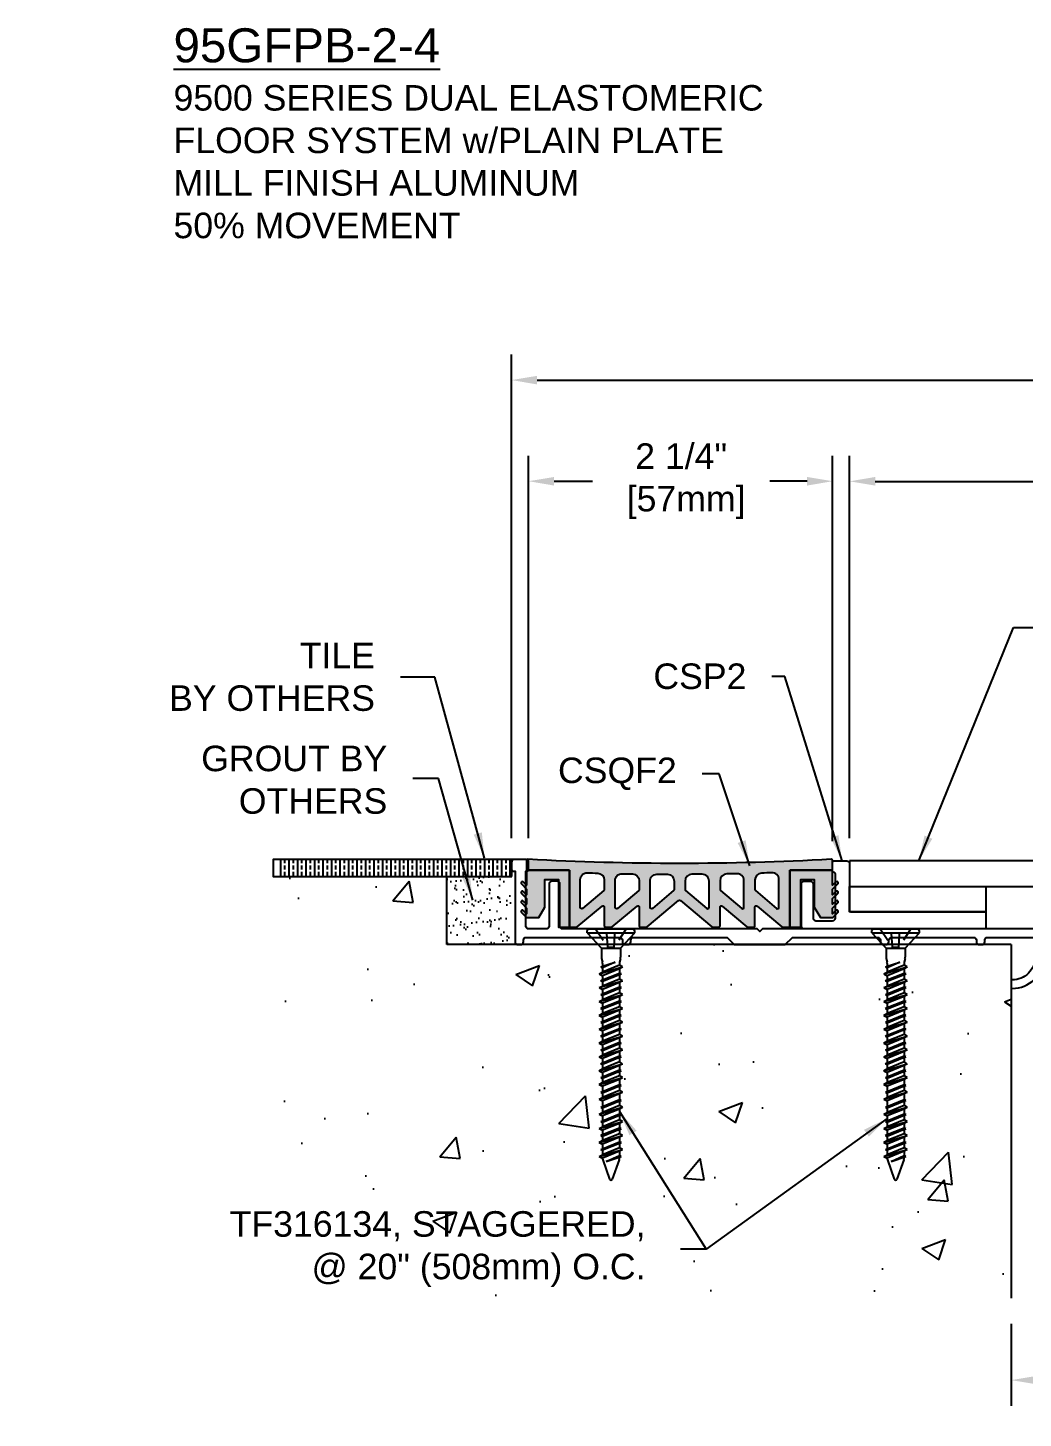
# Model space of a CAD drawing. Header units: inches. Extents: x -0.2 to 36.7, y -2.2 to 8.1.
# Drawn here: x -0.23 to 7.08, y -2.08 to 8.14 of the extents above; entities that cross this region are included whole.
import ezdxf

# ---------------------------------------------------------------- set-up
doc = ezdxf.new("R2010")
doc.units = ezdxf.units.IN
doc.header["$MEASUREMENT"] = 0
doc.linetypes.add('DASHED', pattern=[0.75, 0.5, -0.25])
for name, color, linetype in [('anchors', 4, 'Continuous'), ('conditions', 1, 'Continuous'), ('dimensions', 3, 'Continuous'), ('Filler', 2, 'Continuous'), ('METALS', 7, 'Continuous'), ('text', 2, 'Continuous')]:
    doc.layers.add(name, color=color, linetype=linetype)
doc.styles.add('ARIAL', font='arial.ttf')
doc.dimstyles.new('Arial', dxfattribs={"dimtxt": 0.1875, "dimasz": 0.1875, "dimexe": 0.1875, "dimexo": 0.1875, "dimgap": 0.1875, "dimtad": 0, "dimtih": 1, "dimtoh": 1, "dimdec": 4, "dimzin": 0, "dimdsep": 46, "dimlunit": 4, "dimtxsty": 'ARIAL', "dimcen": 0.09, "dimadec": 0, "dimazin": 0, "dimtfac": 1, "dimtdec": 4, "dimtofl": 0, "dimtmove": 0, "dimatfit": 3, "dimfxl": 0, "dimfrac": 2, "dimtolj": 1, "dimtzin": 0, "dimarcsym": 0})

# ---------------------------------------------------------------- blocks, each defined once
blk = doc.blocks.new('*D1')
at = {"layer": 'DEFPOINTS', "color": 0}
for p in [(12.181, 4.806), (5.806, 1.998), (12.181, 1.893)]:
    blk.add_point(p, dxfattribs=at)
at = {"layer": 'dimensions', "color": 0, "lineweight": -2}
for p, q in [((5.806, 2.185), (5.806, 4.994)), ((12.181, 2.08), (12.181, 4.994)), ((5.994, 4.806), (8.269, 4.806)), ((11.994, 4.806), (9.719, 4.806))]:
    blk.add_line(p, q, dxfattribs=at)
at = {"layer": 'dimensions', "color": 0}
for points in [[(5.994, 4.838), (5.994, 4.775), (5.806, 4.806)], [(11.994, 4.838), (11.994, 4.775), (12.181, 4.806)]]:
    blk.add_solid(points, dxfattribs=at)
at = {"layer": 'dimensions', "color": 0, "insert": (8.994, 4.806), "char_height": 0.1875, "attachment_point": 5, "style": 'ARIAL'}
blk.add_mtext('\\A1;6 3/8"\\P [162mm]', dxfattribs=at)
blk = doc.blocks.new('*D2')
at = {"layer": 'DEFPOINTS', "color": 0}
for p in [(14.666, 5.55), (3.321, 1.998), (14.666, 1.998)]:
    blk.add_point(p, dxfattribs=at)
at = {"layer": 'dimensions', "color": 0, "lineweight": -2}
for p, q in [((3.321, 2.185), (3.321, 5.737)), ((14.666, 2.185), (14.666, 5.737)), ((3.509, 5.55), (8.269, 5.55)), ((14.479, 5.55), (9.719, 5.55))]:
    blk.add_line(p, q, dxfattribs=at)
at = {"layer": 'dimensions', "color": 0}
for points in [[(3.509, 5.581), (3.509, 5.518), (3.321, 5.55)], [(14.479, 5.581), (14.479, 5.518), (14.666, 5.55)]]:
    blk.add_solid(points, dxfattribs=at)
at = {"layer": 'dimensions', "color": 0, "insert": (8.994, 5.55), "char_height": 0.1875, "attachment_point": 5, "style": 'ARIAL'}
blk.add_mtext('\\A1;11 3/8"\\P [288mm]', dxfattribs=at)
blk = doc.blocks.new('*D4')
at = {"layer": 'DEFPOINTS', "color": 0}
for p in [(6.994, -1.196), (10.994, -1.196), (10.994, -1.797)]:
    blk.add_point(p, dxfattribs=at)
at = {"layer": 'dimensions', "color": 0, "lineweight": -2}
for p, q in [((6.994, -1.383), (6.994, -1.985)), ((10.994, -1.383), (10.994, -1.985)), ((7.181, -1.797), (8.269, -1.797)), ((10.806, -1.797), (9.719, -1.797))]:
    blk.add_line(p, q, dxfattribs=at)
at = {"layer": 'dimensions', "color": 0}
for points in [[(7.181, -1.766), (7.181, -1.828), (6.994, -1.797)], [(10.806, -1.766), (10.806, -1.828), (10.994, -1.797)]]:
    blk.add_solid(points, dxfattribs=at)
at = {"layer": 'dimensions', "color": 0, "insert": (8.994, -1.797), "char_height": 0.1875, "attachment_point": 5, "style": 'ARIAL'}
blk.add_mtext('\\A1;4"\\P [102mm]', dxfattribs=at)
blk = doc.blocks.new('*D5')
at = {"layer": 'DEFPOINTS', "color": 0}
for p in [(5.681, 4.807), (3.446, 1.998), (5.681, 1.975)]:
    blk.add_point(p, dxfattribs=at)
at = {"layer": 'dimensions', "color": 0, "lineweight": -2}
for p, q in [((3.446, 2.185), (3.446, 4.994)), ((5.681, 2.163), (5.681, 4.994)), ((3.634, 4.807), (3.916, 4.807)), ((5.494, 4.807), (5.22, 4.807))]:
    blk.add_line(p, q, dxfattribs=at)
at = {"layer": 'dimensions', "color": 0}
for points in [[(3.634, 4.838), (3.634, 4.775), (3.446, 4.807)], [(5.494, 4.838), (5.494, 4.775), (5.681, 4.807)]]:
    blk.add_solid(points, dxfattribs=at)
at = {"layer": 'dimensions', "color": 0, "insert": (4.568, 4.807), "char_height": 0.1875, "attachment_point": 5, "style": 'ARIAL'}
blk.add_mtext('\\A1;2 1/4"\\P [57mm]', dxfattribs=at)
blk = doc.blocks.new('csp2')
blk.add_lwpolyline([(0, 0.33, -0.414214), (0.02, 0.35), (0.066, 0.35, -0.414214), (0.086, 0.33), (0.086, 0.08, 0.414214), (0.106, 0.06), (0.23, 0.06, 0.414214), (0.25, 0.08), (0.25, 0.405, 0.414214), (0.24, 0.415, -0.414214), (0.23, 0.425), (0.23, 0.49, -0.414214), (0.24, 0.5), (0.335, 0.5, -0.414214), (0.355, 0.48), (0.355, 0.135, 0.414214), (0.365, 0.125), (1.355, 0.125), (1.355, 0), (0.335, 0), (0.02, 0, -0.414214), (0, 0.02)], format="xyb", close=True)
blk = doc.blocks.new('A$C63CB1885')
for p, q in [((-0.176, 0), (-0.175, 0.018)), ((-0.176, 0), (0.176, 0)), ((-0.176, 0), (-0.07, -0.113)), ((-0.163, 0.029), (0.163, 0.029)), ((0.07, -0.113), (0.176, 0)), ((0.176, 0), (0.175, 0.018)), ((-0.07, -0.113), (0.07, -0.113)), ((-0.07, -0.113), (-0.07, -0.18)), ((-0.069, -0.189), (-0.063, -0.215)), ((0.069, -0.189), (0.063, -0.215)), ((0.07, -0.113), (0.07, -0.18)), ((-0.086, -0.302), (0.086, -0.251)), ((-0.086, -0.302), (-0.062, -0.289)), ((-0.086, -0.302), (-0.062, -0.315)), ((-0.074, -0.251), (0.032, -0.215)), ((-0.074, -0.251), (-0.062, -0.245)), ((-0.074, -0.251), (-0.062, -0.257)), ((-0.074, -0.353), (0.074, -0.302)), ((-0.062, -0.245), (0.032, -0.215)), ((0.032, -0.215), (-0.062, -0.257)), ((-0.062, -0.225), (-0.062, -0.245)), ((0.062, -0.238), (-0.062, -0.289)), ((-0.062, -0.257), (-0.062, -0.289)), ((0.062, -0.264), (-0.062, -0.315)), ((-0.062, -0.346), (0.062, -0.296)), ((0.062, -0.225), (0.062, -0.238)), ((0.086, -0.251), (0.062, -0.238)), ((0.086, -0.251), (0.062, -0.264)), ((0.062, -0.264), (0.062, -0.296)), ((0.074, -0.302), (0.062, -0.296)), ((0.074, -0.302), (0.062, -0.308)), ((-0.086, -0.403), (0.086, -0.353)), ((-0.086, -0.403), (-0.062, -0.391)), ((-0.086, -0.403), (-0.062, -0.416)), ((-0.074, -0.353), (-0.062, -0.346)), ((-0.074, -0.353), (-0.062, -0.359)), ((-0.074, -0.454), (0.074, -0.403)), ((0.062, -0.308), (-0.062, -0.359)), ((-0.062, -0.315), (-0.062, -0.346)), ((0.062, -0.34), (-0.062, -0.391)), ((-0.062, -0.359), (-0.062, -0.391)), ((0.062, -0.366), (-0.062, -0.416)), ((-0.062, -0.448), (0.062, -0.397)), ((0.062, -0.308), (0.062, -0.34)), ((0.086, -0.353), (0.062, -0.34)), ((0.086, -0.353), (0.062, -0.366)), ((0.062, -0.366), (0.062, -0.397)), ((0.074, -0.403), (0.062, -0.397)), ((0.074, -0.403), (0.062, -0.41)), ((-0.086, -0.505), (0.086, -0.454)), ((-0.086, -0.505), (-0.062, -0.492)), ((-0.086, -0.505), (-0.062, -0.518)), ((-0.074, -0.454), (-0.062, -0.448)), ((-0.074, -0.454), (-0.062, -0.46)), ((-0.074, -0.556), (0.074, -0.505)), ((0.062, -0.41), (-0.062, -0.46)), ((-0.062, -0.416), (-0.062, -0.448)), ((0.062, -0.441), (-0.062, -0.492)), ((-0.062, -0.46), (-0.062, -0.492)), ((0.062, -0.467), (-0.062, -0.518)), ((-0.062, -0.55), (0.062, -0.499)), ((0.062, -0.41), (0.062, -0.441)), ((0.086, -0.454), (0.062, -0.441)), ((0.086, -0.454), (0.062, -0.467)), ((0.062, -0.467), (0.062, -0.499)), ((0.074, -0.505), (0.062, -0.499)), ((0.074, -0.505), (0.062, -0.511)), ((-0.086, -0.607), (0.086, -0.556)), ((-0.086, -0.607), (-0.062, -0.594)), ((-0.086, -0.607), (-0.062, -0.619)), ((-0.074, -0.556), (-0.062, -0.55)), ((-0.074, -0.556), (-0.062, -0.562)), ((-0.074, -0.657), (0.074, -0.607)), ((0.062, -0.511), (-0.062, -0.562)), ((-0.062, -0.518), (-0.062, -0.55)), ((0.062, -0.543), (-0.062, -0.594)), ((-0.062, -0.562), (-0.062, -0.594)), ((0.062, -0.569), (-0.062, -0.619)), ((-0.062, -0.651), (0.062, -0.6)), ((0.062, -0.613), (-0.062, -0.664)), ((0.062, -0.511), (0.062, -0.543)), ((0.086, -0.556), (0.062, -0.543)), ((0.086, -0.556), (0.062, -0.569)), ((0.062, -0.569), (0.062, -0.6)), ((0.074, -0.607), (0.062, -0.6)), ((0.074, -0.607), (0.062, -0.613)), ((0.062, -0.613), (0.062, -0.644)), ((-0.086, -0.708), (0.086, -0.657)), ((-0.086, -0.708), (-0.062, -0.695)), ((-0.086, -0.708), (-0.062, -0.721)), ((-0.074, -0.657), (-0.062, -0.651)), ((-0.074, -0.657), (-0.062, -0.664)), ((-0.074, -0.759), (0.074, -0.708)), ((-0.062, -0.619), (-0.062, -0.651)), ((0.062, -0.644), (-0.062, -0.695)), ((-0.062, -0.664), (-0.062, -0.695)), ((0.062, -0.67), (-0.062, -0.721)), ((-0.062, -0.753), (0.062, -0.702)), ((0.062, -0.714), (-0.062, -0.765)), ((0.086, -0.657), (0.062, -0.644)), ((0.086, -0.657), (0.062, -0.67)), ((0.062, -0.67), (0.062, -0.702)), ((0.074, -0.708), (0.062, -0.702)), ((0.074, -0.708), (0.062, -0.714)), ((0.062, -0.714), (0.062, -0.746)), ((-0.086, -0.81), (0.086, -0.759)), ((-0.086, -0.81), (-0.062, -0.797)), ((-0.086, -0.81), (-0.062, -0.823)), ((-0.074, -0.759), (-0.062, -0.753)), ((-0.074, -0.759), (-0.062, -0.765)), ((-0.074, -0.86), (0.074, -0.81)), ((-0.062, -0.721), (-0.062, -0.753)), ((0.062, -0.746), (-0.062, -0.797)), ((-0.062, -0.765), (-0.062, -0.797)), ((0.062, -0.772), (-0.062, -0.823)), ((-0.062, -0.854), (0.062, -0.804)), ((0.062, -0.816), (-0.062, -0.867)), ((0.086, -0.759), (0.062, -0.746)), ((0.086, -0.759), (0.062, -0.772)), ((0.062, -0.772), (0.062, -0.804)), ((0.074, -0.81), (0.062, -0.804)), ((0.074, -0.81), (0.062, -0.816)), ((0.062, -0.816), (0.062, -0.848)), ((-0.086, -0.911), (0.086, -0.86)), ((-0.086, -0.911), (-0.062, -0.898)), ((-0.086, -0.911), (-0.062, -0.924)), ((-0.074, -0.86), (-0.062, -0.854)), ((-0.074, -0.86), (-0.062, -0.867)), ((-0.074, -0.962), (0.074, -0.911)), ((-0.062, -0.823), (-0.062, -0.854)), ((0.062, -0.848), (-0.062, -0.898)), ((-0.062, -0.867), (-0.062, -0.898)), ((0.062, -0.873), (-0.062, -0.924)), ((-0.062, -0.956), (0.062, -0.905)), ((0.062, -0.917), (-0.062, -0.968)), ((0.086, -0.86), (0.062, -0.848)), ((0.086, -0.86), (0.062, -0.873)), ((0.062, -0.873), (0.062, -0.905)), ((0.074, -0.911), (0.062, -0.905)), ((0.074, -0.911), (0.062, -0.917)), ((0.062, -0.917), (0.062, -0.949)), ((-0.086, -1.013), (0.086, -0.962)), ((-0.086, -1.013), (-0.062, -1)), ((-0.086, -1.013), (-0.062, -1.026)), ((-0.074, -0.962), (-0.062, -0.956)), ((-0.074, -0.962), (-0.062, -0.968)), ((-0.074, -1.064), (0.074, -1.013)), ((-0.062, -0.924), (-0.062, -0.956)), ((0.062, -0.949), (-0.062, -1)), ((-0.062, -0.968), (-0.062, -1)), ((0.062, -0.975), (-0.062, -1.026)), ((-0.062, -1.057), (0.062, -1.007)), ((0.062, -1.019), (-0.062, -1.07)), ((0.086, -0.962), (0.062, -0.949)), ((0.086, -0.962), (0.062, -0.975)), ((0.062, -0.975), (0.062, -1.007)), ((0.074, -1.013), (0.062, -1.007)), ((0.074, -1.013), (0.062, -1.019)), ((0.062, -1.019), (0.062, -1.051)), ((-0.086, -1.114), (0.086, -1.064)), ((-0.086, -1.114), (-0.062, -1.101)), ((-0.086, -1.114), (-0.062, -1.127)), ((-0.074, -1.064), (-0.062, -1.057)), ((-0.074, -1.064), (-0.062, -1.07)), ((-0.074, -1.171), (0.074, -1.121)), ((-0.062, -1.026), (-0.062, -1.057)), ((0.062, -1.051), (-0.062, -1.101)), ((-0.062, -1.07), (-0.062, -1.101)), ((0.062, -1.077), (-0.062, -1.127)), ((-0.062, -1.165), (0.062, -1.115)), ((0.086, -1.064), (0.062, -1.051)), ((0.086, -1.064), (0.062, -1.077)), ((0.062, -1.077), (0.062, -1.115)), ((0.074, -1.121), (0.062, -1.115)), ((0.074, -1.121), (0.062, -1.127)), ((-0.086, -1.222), (0.086, -1.171)), ((-0.086, -1.222), (-0.062, -1.209)), ((-0.086, -1.222), (-0.062, -1.235)), ((-0.074, -1.171), (-0.062, -1.165)), ((-0.074, -1.171), (-0.062, -1.178)), ((0.062, -1.127), (-0.062, -1.178)), ((-0.062, -1.127), (-0.062, -1.165)), ((0.062, -1.159), (-0.062, -1.209)), ((-0.062, -1.178), (-0.062, -1.209)), ((0.062, -1.184), (-0.062, -1.235)), ((-0.062, -1.275), (0.062, -1.225)), ((0.062, -1.127), (0.062, -1.159)), ((0.086, -1.171), (0.062, -1.159)), ((0.086, -1.171), (0.062, -1.184)), ((0.062, -1.184), (0.062, -1.225)), ((0.074, -1.231), (0.062, -1.225)), ((-0.086, -1.332), (0.086, -1.282)), ((-0.086, -1.332), (-0.062, -1.319)), ((-0.074, -1.282), (0.074, -1.231)), ((-0.074, -1.282), (-0.062, -1.275)), ((-0.074, -1.282), (-0.062, -1.288)), ((-0.062, -1.235), (-0.062, -1.275)), ((0.062, -1.237), (-0.062, -1.288)), ((0.062, -1.269), (-0.062, -1.319)), ((-0.062, -1.288), (-0.062, -1.319)), ((0.062, -1.295), (-0.062, -1.345)), ((0.074, -1.231), (0.062, -1.237)), ((0.062, -1.237), (0.062, -1.269)), ((0.086, -1.282), (0.062, -1.269)), ((0.086, -1.282), (0.062, -1.295)), ((0.062, -1.295), (0.062, -1.33)), ((-0.086, -1.332), (-0.062, -1.345)), ((-0.086, -1.438), (0.086, -1.387)), ((-0.086, -1.438), (-0.062, -1.425)), ((-0.074, -1.387), (0.074, -1.336)), ((-0.074, -1.387), (-0.062, -1.381)), ((-0.074, -1.387), (-0.062, -1.393)), ((-0.062, -1.381), (0.062, -1.33)), ((0.062, -1.343), (-0.062, -1.393)), ((-0.062, -1.345), (-0.062, -1.381)), ((0.062, -1.374), (-0.062, -1.425)), ((-0.062, -1.393), (-0.062, -1.425)), ((0.062, -1.4), (-0.062, -1.451)), ((0.074, -1.336), (0.062, -1.33)), ((0.074, -1.336), (0.062, -1.343)), ((0.062, -1.343), (0.062, -1.374)), ((0.086, -1.387), (0.062, -1.374)), ((0.086, -1.387), (0.062, -1.4)), ((0.062, -1.4), (0.062, -1.433)), ((-0.086, -1.438), (-0.062, -1.451)), ((-0.086, -1.54), (0.086, -1.489)), ((-0.086, -1.54), (-0.062, -1.527)), ((-0.074, -1.489), (0.074, -1.439)), ((-0.074, -1.489), (-0.062, -1.483)), ((-0.074, -1.489), (-0.062, -1.496)), ((-0.062, -1.483), (0.062, -1.433)), ((0.062, -1.445), (-0.062, -1.496)), ((-0.062, -1.451), (-0.062, -1.483)), ((0.062, -1.477), (-0.062, -1.527)), ((-0.062, -1.496), (-0.062, -1.527)), ((0.062, -1.502), (-0.062, -1.553)), ((0.074, -1.439), (0.062, -1.433)), ((0.074, -1.439), (0.062, -1.445)), ((0.062, -1.445), (0.062, -1.477)), ((0.086, -1.489), (0.062, -1.477)), ((0.086, -1.489), (0.062, -1.502)), ((0.062, -1.502), (0.062, -1.535)), ((-0.086, -1.54), (-0.062, -1.553)), ((-0.086, -1.643), (0.086, -1.592)), ((-0.086, -1.643), (-0.062, -1.63)), ((-0.074, -1.592), (0.074, -1.541)), ((-0.074, -1.592), (-0.062, -1.586)), ((-0.074, -1.592), (-0.062, -1.598)), ((-0.062, -1.586), (0.062, -1.535)), ((0.062, -1.547), (-0.062, -1.598)), ((-0.062, -1.553), (-0.062, -1.586)), ((0.062, -1.579), (-0.062, -1.63)), ((-0.062, -1.598), (-0.062, -1.63)), ((0.062, -1.605), (-0.062, -1.655)), ((0.074, -1.541), (0.062, -1.535)), ((0.074, -1.541), (0.062, -1.547)), ((0.062, -1.547), (0.062, -1.579)), ((0.086, -1.592), (0.062, -1.579)), ((0.086, -1.592), (0.062, -1.605)), ((0.062, -1.605), (0.062, -1.652)), ((-0.086, -1.643), (-0.062, -1.655)), ((-0.06, -1.668), (-0.01, -1.81)), ((-0.034, -1.679), (0.062, -1.636)), ((-0.034, -1.679), (0.074, -1.643)), ((0.062, -1.649), (-0.034, -1.679)), ((0.06, -1.668), (0.01, -1.81)), ((0.074, -1.643), (0.062, -1.636)), ((0.074, -1.643), (0.062, -1.649))]:
    blk.add_line(p, q)
at = {"linetype": 'DASHED', "ltscale": 0.025}
for p, q in [((-0.113, 0.029), (-0.024, -0.106)), ((-0.024, -0.106), (-0.031, 0.028)), ((0.024, -0.106), (0.031, 0.029)), ((0.112, 0.029), (0.024, -0.106)), ((-0.024, -0.106), (0.024, -0.106))]:
    blk.add_line(p, q, dxfattribs=at)
for centre, radius, start, end in [((-0.163, 0.017), 0.0112, 90, 175), ((0.163, 0.017), 0.0112, 5, 90), ((-0.023, -0.18), 0.0465, 180, 191.9357), ((0.023, -0.18), 0.0465, 348.0643, 0), ((-0.109, -0.225), 0.0465, 0, 11.9357), ((0.109, -0.225), 0.0465, 168.0643, 180), ((-0.016, -1.652), 0.0465, 183.9476, 199.3058), ((0.016, -1.652), 0.0465, 340.6942, 0), ((0, -1.806), 0.0106, 204.1001, 335.8999)]:
    blk.add_arc(centre, radius, start, end)
blk = doc.blocks.new('TF316134')
blk.add_blockref('A$C63CB1885', (0, -0.0285))
blk = doc.blocks.new('CSQF2')
h = blk.add_hatch(color=256)
h.paths.add_polyline_path([(4.559, 1.888, 0.430422), (4.548, 1.898, -0.027516), (2.319, 1.898, 0.430422), (2.309, 1.888), (2.309, 1.819), (2.624, 1.819), (2.624, 1.399), (2.676, 1.399, 0.176327), (2.682, 1.401), (2.864, 1.554, -0.63707), (2.88, 1.546), (2.88, 1.409, 0.414214), (2.89, 1.399), (2.932, 1.399, 0.176327), (2.939, 1.401), (3.121, 1.554, -0.63707), (3.137, 1.546), (3.137, 1.409, 0.414214), (3.147, 1.399), (3.189, 1.399, 0.176327), (3.195, 1.401), (3.427, 1.596, -0.36397), (3.44, 1.596), (3.672, 1.401, 0.176327), (3.679, 1.399), (3.721, 1.399, 0.414214), (3.731, 1.409), (3.731, 1.546, -0.63707), (3.747, 1.554), (3.929, 1.401, 0.176327), (3.935, 1.399), (3.977, 1.399, 0.414214), (3.987, 1.409), (3.987, 1.546, -0.63707), (4.004, 1.554), (4.186, 1.401, 0.176327), (4.192, 1.399), (4.244, 1.399), (4.244, 1.819), (4.559, 1.819)])
h.paths.add_polyline_path([(3.267, 1.788, 0.000939), (3.344, 1.788, -0.412919), (3.394, 1.738), (3.394, 1.676, -0.221695), (3.39, 1.669), (3.234, 1.537, -0.63707), (3.217, 1.545), (3.217, 1.738, -0.416611)], flags=16)
h.paths.add_polyline_path([(3.137, 1.74), (3.137, 1.676, -0.221695), (3.134, 1.669), (2.977, 1.537, -0.63707), (2.96, 1.545), (2.96, 1.742, -0.420307), (3.012, 1.792, 0.000939), (3.088, 1.79, -0.409242)], flags=16)
h.paths.add_polyline_path([(3.524, 1.788, 0.000939), (3.6, 1.788, -0.416611), (3.651, 1.738), (3.651, 1.545, -0.63707), (3.634, 1.537), (3.478, 1.669, -0.221695), (3.474, 1.676), (3.474, 1.738, -0.412919)], flags=16)
h.paths.add_polyline_path([(2.88, 1.746), (2.88, 1.676, -0.221695), (2.877, 1.669), (2.72, 1.537, -0.63707), (2.704, 1.545), (2.704, 1.749, -0.424014), (2.756, 1.799, 0.000939), (2.832, 1.796, -0.405574)], flags=16)
h.paths.add_polyline_path([(3.78, 1.79, 0.000939), (3.856, 1.792, -0.420307), (3.907, 1.742), (3.907, 1.545, -0.63707), (3.891, 1.537), (3.734, 1.669, -0.221695), (3.731, 1.676), (3.731, 1.74, -0.409242)], flags=16)
h.paths.add_polyline_path([(4.036, 1.796, 0.000939), (4.112, 1.799, -0.424014), (4.164, 1.749), (4.164, 1.545, -0.63707), (4.147, 1.537), (3.991, 1.669, -0.221695), (3.987, 1.676), (3.987, 1.746, -0.405574)], flags=16)
h.paths.add_polyline_path([(2.624, 1.819), (2.309, 1.819), (2.309, 1.707), (2.285, 1.731, 0.414214), (2.271, 1.731, 0.414214), (2.271, 1.717), (2.309, 1.679), (2.309, 1.637), (2.285, 1.661, 0.414214), (2.271, 1.661, 0.414214), (2.271, 1.647), (2.309, 1.609), (2.309, 1.567), (2.285, 1.591, 0.414214), (2.271, 1.591, 0.414214), (2.271, 1.577), (2.309, 1.539), (2.309, 1.497), (2.285, 1.521, 0.414214), (2.271, 1.521, 0.414214), (2.271, 1.507), (2.306, 1.472, 0.198912), (2.313, 1.469), (2.399, 1.469), (2.444, 1.547), (2.444, 1.749), (2.544, 1.749), (2.544, 1.399), (2.624, 1.399)])
h.paths.add_polyline_path([(4.324, 1.749), (4.424, 1.749), (4.424, 1.547), (4.469, 1.469), (4.555, 1.469, 0.198912), (4.562, 1.472), (4.597, 1.507, 0.414214), (4.597, 1.521, 0.414214), (4.583, 1.521), (4.559, 1.497), (4.559, 1.539), (4.597, 1.577, 0.414214), (4.597, 1.591, 0.414214), (4.583, 1.591), (4.559, 1.567), (4.559, 1.609), (4.597, 1.647, 0.414214), (4.597, 1.661, 0.414214), (4.583, 1.661), (4.559, 1.637), (4.559, 1.679), (4.597, 1.717, 0.414214), (4.597, 1.731, 0.414214), (4.583, 1.731), (4.559, 1.707), (4.559, 1.819), (4.244, 1.819), (4.244, 1.399), (4.324, 1.399)])
for p, q in [((2.309, 1.819), (2.624, 1.819)), ((2.624, 1.819), (2.309, 1.819)), ((2.624, 1.819), (2.624, 1.399)), ((2.624, 1.399), (2.624, 1.819)), ((4.244, 1.819), (4.244, 1.399)), ((4.559, 1.819), (4.244, 1.819)), ((4.244, 1.819), (4.559, 1.819)), ((4.244, 1.399), (4.244, 1.819))]:
    blk.add_line(p, q)
for points in [[(2.89, 1.399), (2.932, 1.399, 0.176327), (2.939, 1.401), (3.121, 1.554, -0.63707), (3.137, 1.546), (3.137, 1.409, 0.414214), (3.147, 1.399), (3.189, 1.399, 0.176327), (3.195, 1.401), (3.427, 1.596, -0.36397), (3.44, 1.596), (3.672, 1.401, 0.176327), (3.679, 1.399), (3.721, 1.399, 0.414214), (3.731, 1.409), (3.731, 1.546, -0.63707), (3.747, 1.554), (3.929, 1.401, 0.176327), (3.935, 1.399), (3.977, 1.399, 0.414214), (3.987, 1.409), (3.987, 1.546, -0.63707), (4.004, 1.554), (4.186, 1.401, 0.176327), (4.192, 1.399), (4.244, 1.399), (4.324, 1.399), (4.324, 1.749), (4.424, 1.749), (4.424, 1.547), (4.469, 1.469), (4.555, 1.469, 0.198912), (4.562, 1.472), (4.597, 1.507, 0.414214), (4.597, 1.521, 0.414214), (4.583, 1.521), (4.559, 1.497), (4.559, 1.539), (4.597, 1.577, 0.414214), (4.597, 1.591, 0.414214), (4.583, 1.591), (4.559, 1.567), (4.559, 1.609), (4.597, 1.647, 0.414214), (4.597, 1.661, 0.414214), (4.583, 1.661), (4.559, 1.637), (4.559, 1.679), (4.597, 1.717, 0.414214), (4.597, 1.731, 0.414214), (4.583, 1.731), (4.559, 1.707), (4.559, 1.819), (4.559, 1.888, 0.430422), (4.548, 1.898, -0.027516), (2.319, 1.898, 0.430422), (2.309, 1.888), (2.309, 1.819), (2.309, 1.707), (2.285, 1.731, 0.414214), (2.271, 1.731, 0.414214), (2.271, 1.717), (2.309, 1.679), (2.309, 1.637), (2.285, 1.661, 0.414214), (2.271, 1.661, 0.414214), (2.271, 1.647), (2.309, 1.609), (2.309, 1.567), (2.285, 1.591, 0.414214), (2.271, 1.591, 0.414214), (2.271, 1.577), (2.309, 1.539), (2.309, 1.497), (2.285, 1.521, 0.414214), (2.271, 1.521, 0.414214), (2.271, 1.507), (2.306, 1.472, 0.198912), (2.313, 1.469), (2.399, 1.469), (2.444, 1.547), (2.444, 1.749), (2.544, 1.749), (2.544, 1.399), (2.624, 1.399), (2.676, 1.399, 0.176327), (2.682, 1.401), (2.864, 1.554, -0.63707), (2.88, 1.546), (2.88, 1.409, 0.414214)], [(2.88, 1.676, -0.221695), (2.877, 1.669), (2.72, 1.537, -0.63707), (2.704, 1.545), (2.704, 1.749, -0.424014), (2.756, 1.799, 0.000939), (2.832, 1.796, -0.405574), (2.88, 1.746)], [(3.137, 1.74), (3.137, 1.676, -0.221695), (3.134, 1.669), (2.977, 1.537, -0.63707), (2.96, 1.545), (2.96, 1.742, -0.420307), (3.012, 1.792, 0.000939), (3.088, 1.79, -0.409242)], [(3.394, 1.738), (3.394, 1.676, -0.221695), (3.39, 1.669), (3.234, 1.537, -0.63707), (3.217, 1.545), (3.217, 1.738, -0.416611), (3.267, 1.788, 0.000939), (3.344, 1.788, -0.412919)], [(3.474, 1.738), (3.474, 1.676, 0.221695), (3.478, 1.669), (3.634, 1.537, 0.63707), (3.651, 1.545), (3.651, 1.738, 0.416611), (3.6, 1.788, -0.000939), (3.524, 1.788, 0.412919)], [(3.78, 1.79, 0.409242), (3.731, 1.74), (3.731, 1.676, 0.221695), (3.734, 1.669), (3.891, 1.537, 0.63707), (3.907, 1.545), (3.907, 1.742, 0.420307), (3.856, 1.792, -0.000939)], [(3.987, 1.746), (3.987, 1.676, 0.221695), (3.991, 1.669), (4.147, 1.537, 0.63707), (4.164, 1.545), (4.164, 1.749, 0.424014), (4.112, 1.799, -0.000939), (4.036, 1.796, 0.405574)]]:
    blk.add_lwpolyline(points, format="xyb", close=True)
blk = doc.blocks.new('95201g')
blk.add_lwpolyline([(-1.772, -0.015), (-1.772, -0.002, -0.414214), (-1.752, 0.018), (-1.065, 0.018, -0.414214), (-1.045, -0.002), (-1.045, -0.015, 0.414214), (-1.025, -0.035), (-1.003, -0.035, 0.414214), (-0.983, -0.015), (-0.983, -0.002, -0.414214), (-0.963, 0.018), (-0.275, 0.018), (-0.222, -0.035), (0.152, -0.035), (0.205, 0.018), (0.832, 0.018, -0.414214), (0.852, -0.002), (0.852, -0.015, 0.414214), (0.872, -0.035), (0.894, -0.035, 0.414214), (0.914, -0.015), (0.914, -0.002, -0.414214), (0.934, 0.018), (1.537, 0.018, -0.414214), (1.557, -0.002), (1.557, -0.015, 0.414214), (1.577, -0.035), (1.599, -0.035, 0.414214), (1.619, -0.015), (1.619, -0.002, -0.414214), (1.639, 0.018), (1.969, 0.018, -0.414214), (1.989, -0.002), (1.989, -0.127, -0.414214), (1.821, -0.295), (1.813, -0.295), (1.813, -0.357), (1.821, -0.357, 0.414214), (2.051, -0.127), (2.051, -0.002, -0.414214), (2.071, 0.018), (2.306, 0.018, -0.414214), (2.326, -0.002), (2.326, -0.295, 0.414214), (2.387, -0.357), (2.388, -0.357), (2.388, 0.06, 0.414214), (2.368, 0.08), (-0.015, 0.08), (-0.035, 0.06), (-0.055, 0.08), (-1.484, 0.08, -0.414214), (-1.504, 0.1), (-1.504, 0.41, 0.414214), (-1.524, 0.43), (-1.564, 0.43, 0.414214), (-1.584, 0.41), (-1.584, 0.1, -0.414214), (-1.604, 0.08), (-1.734, 0.08, -0.414214), (-1.754, 0.1), (-1.754, 0.505), (-1.744, 0.505, 0.414214), (-1.734, 0.515), (-1.734, 0.57, 0.414214), (-1.754, 0.59), (-1.839, 0.59, 0.414214), (-1.859, 0.57), (-1.859, 0.515, 0.414214), (-1.849, 0.505), (-1.834, 0.505), (-1.834, -0.015, 0.414214), (-1.814, -0.035), (-1.792, -0.035, 0.414214)], format="xyb", close=True)

msp = doc.modelspace()

# ---------------------------------------------------------------- hatches: boundary and pattern name
at = {"layer": 'conditions'}
h = msp.add_hatch(dxfattribs=at)
h.set_pattern_fill('ANSI33', color=256, scale=0.25, angle=45, style=0)
h.set_pattern_definition([(90, (1.499094, 3e-05), (-0.0625, 1e-17), []), (90, (1.530344, 0.03128), (-0.0625, 1e-17), [0.03125, -0.015625])])
h.paths.add_polyline_path([(1.60577, 2.02788), (1.60577, 1.90288), (3.31741, 1.90288), (3.31741, 2.00788, -0.41421356), (3.33741, 2.02788)])
h = msp.add_hatch(dxfattribs=at)
h.set_pattern_fill('AR-CONC', color=256, scale=0.25, style=0)
h.set_pattern_definition([(50, (1, 0), (1.79315, -0.15688), [0.1875, -2.0625]), (355, (1, 0), (-0.3469, 1.8805), [0.15, -1.65]), (100.45, (1.1494, -0.013), (1.44627, 1.7236), [0.15935, -1.75286]), (46.184, (1, 0.5), (2.6681, -0.4138), [0.28125, -3.09375]), (96.636, (1.2223, 0.4655), (2.3367, 2.4353), [0.239, -2.6293]), (351.184, (1, 0.5), (2.3367, 2.4353), [0.225, -2.475]), (21, (1.25, 0.375), (1.49227, -1.00655), [0.1875, -2.0625]), (326, (1.25, 0.375), (0.6083, 1.8129), [0.15, -1.65]), (71.45, (1.3744, 0.2911), (2.10056, 0.80633), [0.15935, -1.75286]), (37.5, (1, 0), (0.0304, 0.832235), [0, -1.63, 0, -1.675, 0, -1.65625]), (7.5, (1, 0), (0.65767, 0.98603), [0, -0.955, 0, -1.5925, 0, -0.63125]), (327.5, (0.4425, 0), (1.334556, -0.05639), [0, -0.625, 0, -1.95, 0, -2.5875]), (317.5, (0.1925, 0), (1.45797, 0.25026), [0, -0.8125, 0, -1.295, 0, -1.8375])])
h.paths.add_polyline_path([(6.0801, -0.15503), (6.05811, -0.14319), (6.08211, -0.13027), (6.08211, -0.09858), (6.06909, -0.09156), (6.08211, -0.08625), (6.08211, -0.05386), (6.05811, -0.04093), (6.08211, -0.02801), (6.08211, 0.00369), (6.06909, 0.0107), (6.08211, 0.01601), (6.08211, 0.0484), (6.05811, 0.06133), (6.08211, 0.07425), (6.08211, 0.10595), (6.06909, 0.11296), (6.08211, 0.11827), (6.08211, 0.15404), (6.05811, 0.16696), (6.08211, 0.17989), (6.08211, 0.21158), (6.06909, 0.21859), (6.08211, 0.22391), (6.08211, 0.26417), (6.05811, 0.27709), (6.08211, 0.29001), (6.08211, 0.32171), (6.06909, 0.32872), (6.08211, 0.33403), (6.08211, 0.37205), (6.05811, 0.38497), (6.08211, 0.3979), (6.08211, 0.42959), (6.06909, 0.4366), (6.08211, 0.44191), (6.08211, 0.47361), (6.05811, 0.48653), (6.08211, 0.49946), (6.08211, 0.53115), (6.06909, 0.53816), (6.08211, 0.54348), (6.08211, 0.57517), (6.05811, 0.5881), (6.08211, 0.60102), (6.08211, 0.63271), (6.06909, 0.63973), (6.08211, 0.64504), (6.08211, 0.67673), (6.05811, 0.68966), (6.08211, 0.70258), (6.08211, 0.73428), (6.06909, 0.74129), (6.08211, 0.7466), (6.08211, 0.7783), (6.05811, 0.79122), (6.08211, 0.80415), (6.08211, 0.83584), (6.06909, 0.84285), (6.08211, 0.84816), (6.08211, 0.87986), (6.05811, 0.89278), (6.08211, 0.90571), (6.08211, 0.9374), (6.06909, 0.94441), (6.08211, 0.94973), (6.08211, 0.98142), (6.05811, 0.99435), (6.08211, 1.00727), (6.08211, 1.03896), (6.06909, 1.04598), (6.08211, 1.05129), (6.08211, 1.08298), (6.05811, 1.09591), (6.08211, 1.10883), (6.08211, 1.14053), (6.06909, 1.14754), (6.08211, 1.15285), (6.08211, 1.18455), (6.05811, 1.19747), (6.08211, 1.2104), (6.08211, 1.24209), (6.07067, 1.24825), (6.07568, 1.25095, 0.27304691), (6.08, 1.29802, -0.0696153), (6.07562, 1.31013), (6.08706, 1.256), (6.17645, 1.2847), (6.08211, 1.24209), (6.08211, 1.2104), (6.20661, 1.26118), (6.20661, 1.27941), (6.21311, 1.31013, 0.05212645), (6.21411, 1.31975), (6.21411, 1.38685), (6.07461, 1.38685), (6.07461, 1.31975, 0.128787), (6.07672, 1.29628, -0.0696153), (6.08111, 1.28416), (6.07461, 1.31489), (6.07461, 1.38685), (6.05947, 1.40284), (4.13666, 1.40284), (4.12151, 1.38685), (4.12151, 1.31489), (4.11502, 1.28416, 0.13295553), (4.11638, 1.2599), (4.13801, 1.24825), (4.11401, 1.23533), (4.11401, 1.20363), (4.12704, 1.19662), (4.11401, 1.19131), (4.11401, 1.15961), (4.13801, 1.14669), (4.11401, 1.13376), (4.11401, 1.10207), (4.12704, 1.09506), (4.11401, 1.08974), (4.11401, 1.05805), (4.13801, 1.04513), (4.11401, 1.0322), (4.11401, 1.00051), (4.12704, 0.99349), (4.11401, 0.98818), (4.11401, 0.95649), (4.13801, 0.94356), (4.11401, 0.93064), (4.11401, 0.89895), (4.12704, 0.89193), (4.11401, 0.88662), (4.11401, 0.85493), (4.13801, 0.842), (4.11401, 0.82908), (4.11401, 0.79738), (4.12704, 0.79037), (4.11401, 0.78506), (4.11401, 0.75336), (4.13801, 0.74044), (4.11401, 0.72751), (4.11401, 0.69582), (4.12704, 0.68881), (4.11401, 0.68349), (4.11401, 0.6518), (4.13801, 0.63888), (4.11401, 0.62595), (4.11401, 0.59426), (4.12704, 0.58724), (4.11401, 0.58193), (4.11401, 0.55024), (4.13801, 0.53731), (4.11401, 0.52439), (4.11401, 0.4927), (4.12704, 0.48568), (4.11401, 0.48037), (4.11401, 0.44868), (4.13801, 0.43575), (4.11401, 0.42283), (4.11401, 0.38482), (4.12704, 0.3778), (4.11401, 0.37249), (4.11401, 0.3408), (4.13801, 0.32787), (4.11401, 0.31495), (4.11401, 0.27469), (4.12704, 0.26767), (4.11401, 0.26236), (4.11401, 0.23067), (4.13801, 0.21774), (4.11401, 0.20482), (4.11401, 0.16906), (4.12704, 0.16204), (4.11401, 0.15673), (4.11401, 0.12504), (4.13801, 0.11211), (4.11401, 0.09919), (4.11401, 0.06679), (4.12704, 0.05978), (4.11401, 0.05447), (4.11401, 0.02277), (4.13801, 0.00985), (4.11401, -0.00308), (4.11401, -0.03547), (4.12704, -0.04248), (4.11401, -0.04779), (4.11401, -0.07949), (4.13801, -0.09241), (4.11401, -0.10534), (4.11401, -0.12896), (4.12853, -0.12242), (4.13998, -0.12858), (4.11401, -0.14257), (4.11401, -0.16078), (4.06199, -0.3093, -0.70927499), (4.04212, -0.31096), (3.9875, -0.15503), (3.96551, -0.14319), (3.98951, -0.13027), (3.98951, -0.09858), (3.97649, -0.09156), (3.98951, -0.08625), (3.98951, -0.05386), (3.96551, -0.04093), (3.98951, -0.02801), (3.98951, 0.00369), (3.97649, 0.0107), (3.98951, 0.01601), (3.98951, 0.0484), (3.96551, 0.06133), (3.98951, 0.07425), (3.98951, 0.10595), (3.97649, 0.11296), (3.98951, 0.11827), (3.98951, 0.15404), (3.96551, 0.16696), (3.98951, 0.17989), (3.98951, 0.21158), (3.97649, 0.21859), (3.98951, 0.22391), (3.98951, 0.26417), (3.96551, 0.27709), (3.98951, 0.29001), (3.98951, 0.32171), (3.97649, 0.32872), (3.98951, 0.33403), (3.98951, 0.37205), (3.96551, 0.38497), (3.98951, 0.3979), (3.98951, 0.42959), (3.97649, 0.4366), (3.98951, 0.44191), (3.98951, 0.47361), (3.96551, 0.48653), (3.98951, 0.49946), (3.98951, 0.53115), (3.97649, 0.53816), (3.98951, 0.54348), (3.98951, 0.57517), (3.96551, 0.5881), (3.98951, 0.60102), (3.98951, 0.63271), (3.97649, 0.63973), (3.98951, 0.64504), (3.98951, 0.67673), (3.96551, 0.68966), (3.98951, 0.70258), (3.98951, 0.73428), (3.97649, 0.74129), (3.98951, 0.7466), (3.98951, 0.7783), (3.96551, 0.79122), (3.98951, 0.80415), (3.98951, 0.83584), (3.97649, 0.84285), (3.98951, 0.84816), (3.98951, 0.87986), (3.96551, 0.89278), (3.98951, 0.90571), (3.98951, 0.9374), (3.97649, 0.94441), (3.98951, 0.94973), (3.98951, 0.98142), (3.96551, 0.99435), (3.98951, 1.00727), (3.98951, 1.03896), (3.97649, 1.04598), (3.98951, 1.05129), (3.98951, 1.08298), (3.96551, 1.09591), (3.98951, 1.10883), (3.98951, 1.14053), (3.97649, 1.14754), (3.98951, 1.15285), (3.98951, 1.18455), (3.96551, 1.19747), (3.98951, 1.2104), (3.98951, 1.24209), (3.97807, 1.24825), (3.98308, 1.25095, 0.27304691), (3.98741, 1.29802, -0.0696153), (3.98302, 1.31013), (3.99446, 1.256), (4.08386, 1.2847), (3.98951, 1.24209), (3.98951, 1.2104), (4.11401, 1.26118), (4.11401, 1.27941), (4.12051, 1.31013, 0.05212645), (4.12151, 1.31975), (4.12151, 1.38685), (3.98201, 1.38685), (3.98201, 1.31975, 0.128787), (3.98412, 1.29628, -0.0696153), (3.98851, 1.28416), (3.98201, 1.31489), (3.98201, 1.38685), (3.96687, 1.40284), (2.84621, 1.40284), (2.84621, 1.90288), (1.56967, 1.90288), (1.56967, -1.17354), (6.99381, -1.17354), (6.99381, 1.39284, 0.41421356), (6.98381, 1.40284), (6.22926, 1.40284), (6.21411, 1.38685), (6.21411, 1.31489), (6.20762, 1.28416, 0.13295553), (6.20898, 1.2599), (6.23061, 1.24825), (6.20661, 1.23533), (6.20661, 1.20363), (6.21964, 1.19662), (6.20661, 1.19131), (6.20661, 1.15961), (6.23061, 1.14669), (6.20661, 1.13376), (6.20661, 1.10207), (6.21964, 1.09506), (6.20661, 1.08974), (6.20661, 1.05805), (6.23061, 1.04513), (6.20661, 1.0322), (6.20661, 1.00051), (6.21964, 0.99349), (6.20661, 0.98818), (6.20661, 0.95649), (6.23061, 0.94356), (6.20661, 0.93064), (6.20661, 0.89895), (6.21964, 0.89193), (6.20661, 0.88662), (6.20661, 0.85493), (6.23061, 0.842), (6.20661, 0.82908), (6.20661, 0.79738), (6.21964, 0.79037), (6.20661, 0.78506), (6.20661, 0.75336), (6.23061, 0.74044), (6.20661, 0.72751), (6.20661, 0.69582), (6.21964, 0.68881), (6.20661, 0.68349), (6.20661, 0.6518), (6.23061, 0.63888), (6.20661, 0.62595), (6.20661, 0.59426), (6.21964, 0.58724), (6.20661, 0.58193), (6.20661, 0.55024), (6.23061, 0.53731), (6.20661, 0.52439), (6.20661, 0.4927), (6.21964, 0.48568), (6.20661, 0.48037), (6.20661, 0.44868), (6.23061, 0.43575), (6.20661, 0.42283), (6.20661, 0.38482), (6.21964, 0.3778), (6.20661, 0.37249), (6.20661, 0.3408), (6.23061, 0.32787), (6.20661, 0.31495), (6.20661, 0.27469), (6.21964, 0.26767), (6.20661, 0.26236), (6.20661, 0.23067), (6.23061, 0.21774), (6.20661, 0.20482), (6.20661, 0.16906), (6.21964, 0.16204), (6.20661, 0.15673), (6.20661, 0.12504), (6.23061, 0.11211), (6.20661, 0.09919), (6.20661, 0.06679), (6.21964, 0.05978), (6.20661, 0.05447), (6.20661, 0.02277), (6.23061, 0.00985), (6.20661, -0.00308), (6.20661, -0.03547), (6.21964, -0.04248), (6.20661, -0.04779), (6.20661, -0.07949), (6.23061, -0.09241), (6.20661, -0.10534), (6.20661, -0.12896), (6.22113, -0.12242), (6.23257, -0.12858), (6.20661, -0.14257), (6.20661, -0.16078), (6.15458, -0.3093, -0.70927499), (6.13472, -0.31096)])
h.paths.add_polyline_path([(-0.23483, 0.15839), (2.91596, 0.15839), (2.91596, 0.86072), (-0.23483, 0.86072)], flags=9)
h = msp.add_hatch(dxfattribs=at)
h.set_pattern_fill('AR-SAND', color=256, scale=0.0625, style=0)
h.set_pattern_definition([(37.5, (1, 0), (-0.003937, 0.1204265), [0, -0.095, 0, -0.10625, 0, -0.1015625]), (7.5, (1, 0), (0.110611, 0.176384), [0, -0.05125, 0, -0.085625, 0, -0.0328125]), (327.5, (0.92312, 0), (0.194634, 0.0003537), [0, -0.03125, 0, -0.1125, 0, -0.146875]), (317.5, (0.92312, 0), (0.187883, 0.054855), [0, -0.015625, 0, -0.07375, 0, -0.084375])])
h.paths.add_polyline_path([(3.32131, 1.90288), (2.84621, 1.90288), (2.84621, 1.40284), (3.33131, 1.40284, -0.41421356), (3.32131, 1.41284)])

# ---------------------------------------------------------------- linework, layer by layer
msp.add_lwpolyline([(5.80631, 1.83038), (6.80656, 1.83038), (6.80656, 1.64288), (5.80631, 1.64288)], close=True)
for p, q in [((3.32131, 1.95284), (3.32131, 1.90288)), ((2.84621, 1.40288), (2.84621, 1.90288)), ((6.99381, 1.40284), (2.84621, 1.40284)), ((6.99381, 1.40284), (6.99381, -1.19577))]:
    msp.add_line(p, q, dxfattribs=at)
msp.add_lwpolyline([(3.34131, 2.02784), (1.56967, 2.02788), (1.56967, 1.90288), (3.32131, 1.90288)], dxfattribs=at)
at = {"layer": 'METALS'}
msp.add_lwpolyline([(5.80631, 2.01788), (5.80631, 1.83038), (12.18131, 1.83038), (12.18131, 2.01788)], close=True, dxfattribs=at)

# ---------------------------------------------------------------- block references
at = {"layer": 'anchors'}
for p in [(4.05176, 1.51784), (6.14436, 1.51784)]:
    msp.add_blockref('TF316134', p, dxfattribs=at)
at = {"layer": 'Filler'}
msp.add_blockref('CSQF2', (1.12243, 0.13154), dxfattribs=at)
at = {"layer": 'METALS'}
for name, p in [('95201g', (5.18066, 1.43765)), ('csp2', (5.45131, 1.51788))]:
    msp.add_blockref(name, p, dxfattribs=at)

# ---------------------------------------------------------------- texts
at = {"layer": 'text', "insert": (0.83627, 8.1342), "char_height": 0.25, "width": 7.03125, "attachment_point": 1, "style": 'ARIAL'}
msp.add_mtext('{\\L95GFPB-2-4\\P\\H0.75x;\\l9500 SERIES DUAL ELASTOMERIC\\PFLOOR SYSTEM w/PLAIN PLATE\\PMILL FINISH ALUMINUM\\P50% MOVEMENT}', dxfattribs=at)
at = {"layer": 'text', "char_height": 0.1875, "attachment_point": 6, "style": 'ARIAL'}
for s, insert in [('TILE\\PBY OTHERS', (2.31708, 3.36849)), ('CSP2', (5.04761, 3.37291)), ('GROUT BY\\POTHERS', (2.40755, 2.61267)), ('CSQF2', (4.53553, 2.65709)), ('TF316134, STAGGERED,\\P@ 20" (508mm) O.C.', (4.30566, -0.83409))]:
    msp.add_mtext(s, dxfattribs=dict(at, insert=insert))

# ---------------------------------------------------------------- dimensions: what is measured, and where the dimension line sits
at = {"layer": 'dimensions'}
for base, p1, p2, picture, middle in [((14.66631, 5.54964), (3.32131, 1.99784), (14.66631, 1.99784), '*D2', (8.99381, 5.54964)), ((5.68131, 4.80672), (3.44631, 1.99784), (5.68131, 1.97534), '*D5', (4.56831, 4.80672)), ((12.18131, 4.80641), (5.80631, 1.99784), (12.18131, 1.89284), '*D1', (8.99381, 4.80641)), ((10.99381, -1.79706), (6.99381, -1.19577), (10.99381, -1.19577), '*D4', (8.99381, -1.79706))]:
    dim = msp.add_linear_dim(base=base, p1=p1, p2=p2, dimstyle='Arial', override={"dimpost": '\\X'}, dxfattribs=at)
    dim.commit()
    dim.dimension.update_dxf_attribs({"geometry": picture, "text_midpoint": middle, "dimtype": 160})

# ---------------------------------------------------------------- leaders
at = {"layer": 'text', "annotation_type": 0, "has_hookline": 1}
for points, hookline_direction, text_width in [([(6.31481, 2.01788), (7.01031, 3.73242), (7.19781, 3.73242)], 0, 3.84298), ([(5.75081, 2.01784), (5.32873, 3.37291), (5.23511, 3.37291)], 1, 0.6574), ([(3.12241, 2.03785), (2.75756, 3.36849), (2.50458, 3.36849)], 1, 1.48082), ([(3.03538, 1.72956), (2.78425, 2.62364), (2.59505, 2.62364)], 1, 1.35202)]:
    msp.add_leader(points, dimstyle='Arial', dxfattribs=dict(at, hookline_direction=hookline_direction, text_width=text_width))
at = {"layer": 'text'}
for points in [[(5.07156, 1.98129), (4.84739, 2.65709), (4.72303, 2.65709)], [(4.11401, 0.17693), (4.75172, -0.83409), (4.56422, -0.83409)], [(6.0822, 0.12619), (4.75172, -0.83409), (4.56422, -0.83409)]]:
    msp.add_leader(points, dimstyle='Arial', dxfattribs=at)

doc.saveas('drawing.dxf')
